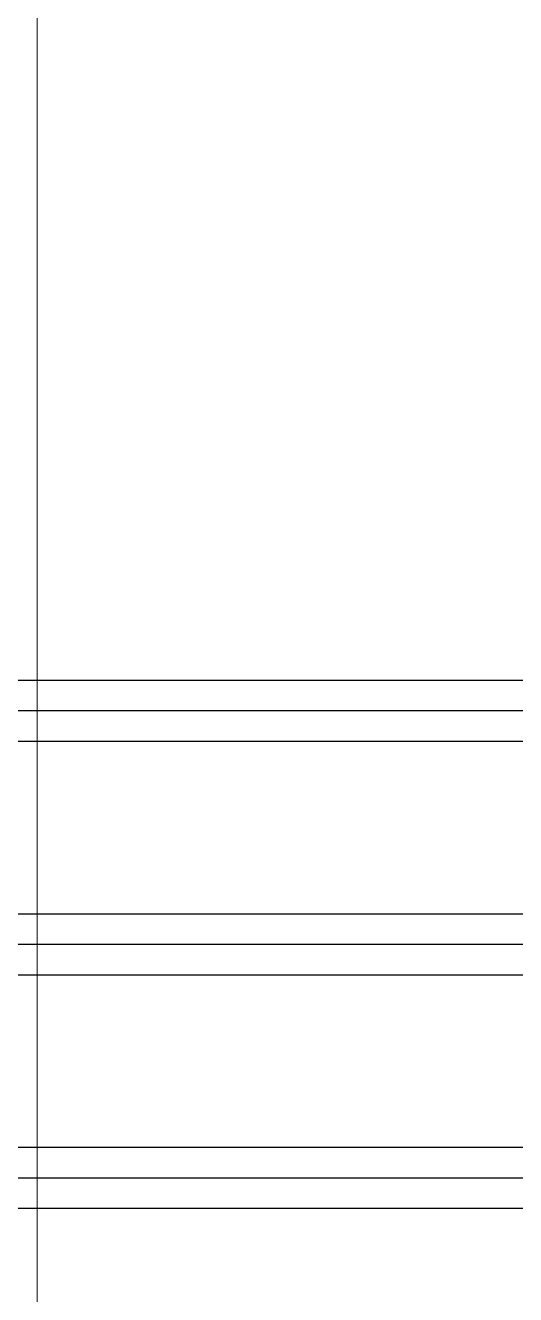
# Model space of a CAD drawing. Header units: millimetres. Extents: x 661 to 1125, y 84 to 277.
# Drawn here: x 1022.07 to 1032.5, y 181.64 to 208.64 of the extents above; entities that cross this region are included whole.
import ezdxf

# ---------------------------------------------------------------- set-up
doc = ezdxf.new("R2010")
doc.units = ezdxf.units.MM

# ---------------------------------------------------------------- blocks, each defined once
blk = doc.blocks.new('D')
at = {"color": 2, "linetype": 'Continuous', "lineweight": 15}
blk.add_line((1022.325, 239.48), (1022.325, 107.586), dxfattribs=at)
for p, q in [((950.806, 194.714), (1125.244, 194.714)), ((950.806, 194.064), (1125.244, 194.064)), ((950.806, 193.414), (1125.244, 193.414)), ((950.806, 189.744), (1125.244, 189.744)), ((950.806, 189.094), (1125.244, 189.094)), ((950.806, 188.444), (1125.244, 188.444)), ((1012.175, 184.778), (1125.244, 184.778)), ((1012.175, 184.128), (1125.244, 184.128)), ((1012.175, 183.478), (1125.244, 183.478))]:
    blk.add_line(p, q)

msp = doc.modelspace()

# ---------------------------------------------------------------- block references
msp.add_blockref('D', (0, 0))

doc.saveas('drawing.dxf')
